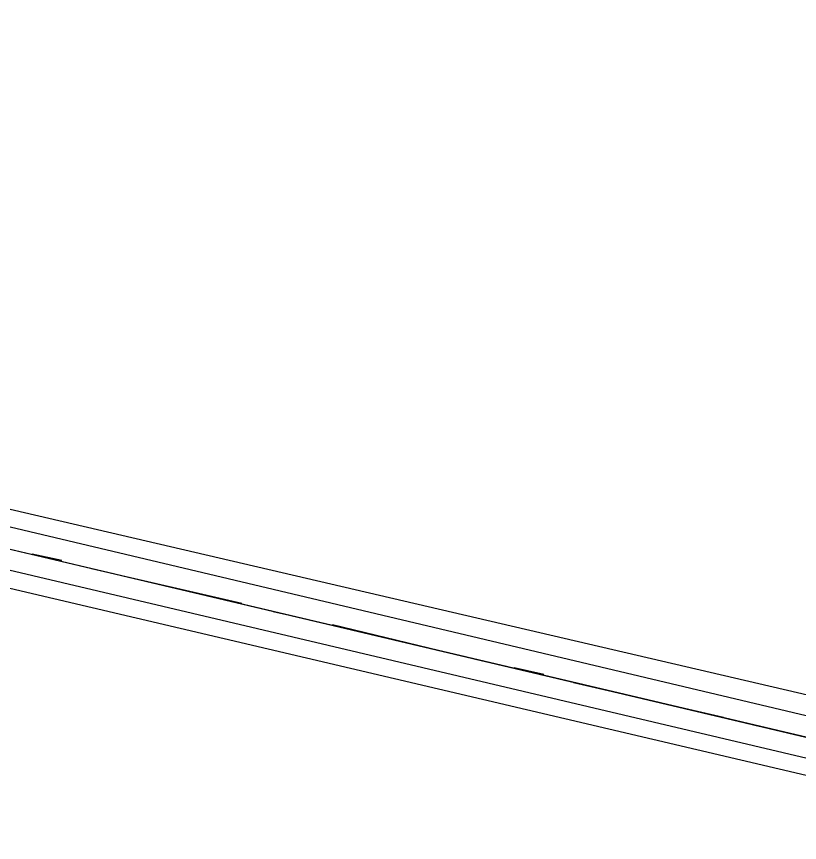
# Model space of a CAD drawing. Header units: feet. Extents: x -84 to 198, y -22 to 181.
# Drawn here: x 120.19 to 126.52, y 72.87 to 79.54 of the extents above; entities that cross this region are included whole.
import ezdxf

# ---------------------------------------------------------------- set-up
doc = ezdxf.new("R2010")
doc.units = ezdxf.units.FT
doc.layers.add('A-AREA-UNIDAD', color=30, linetype='CONTINUOUS')
doc.layers.add('A-LINEA', color=7, linetype='CONTINUOUS')

msp = doc.modelspace()

# ---------------------------------------------------------------- linework, layer by layer
at = {"layer": 'A-AREA-UNIDAD'}
for points in [[(66.752, 88.3733), (101.088, 80.2133), (101.408, 80.2133), (101.632, 80.48), (104, 79.9289), (104.352, 79.68), (104.24, 79.2889), (105.312, 79.2533), (117.472, 76.3733), (117.568, 75.9644), (118.96, 75.84), (129.568, 73.3689), (129.6, 73.12), (130.8, 76.7289), (132.288, 79.8933), (134.16, 82.8444), (137.952, 87.8044)], [(106.912, 44.2844), (118.752, 41.44), (119.808, 41.4044), (119.84, 40.32), (119.392, 38.56), (125.872, 37.0489), (126.032, 36.8), (128.192, 40.8), (129.792, 45.4933), (130.48, 49.2444), (130.64, 53.8844), (130.32, 57.0844), (129.28, 61.8489), (128.928, 64.9244), (128.992, 69.2444), (129.6, 72.8889), (128.8, 72.8889), (118.048, 75.4133), (118, 75.6444), (117.472, 75.7689), (116.24, 75.68), (104.08, 78.5244)]]:
    msp.add_lwpolyline(points, dxfattribs=at)
at = {"layer": 'A-LINEA'}
for p, q in [((118.24, 75.8711), (129.4933, 73.2044)), ((129.9467, 72.9244), (118.2, 75.6978)), ((118.16, 75.5378), (129.4133, 72.8844)), ((120.32, 75.2044), (120.56, 75.1511)), ((120.8, 75.0844), (122.0133, 74.8044)), ((122.2667, 74.7378), (122.5067, 74.6844)), ((122.7467, 74.6311), (123.96, 74.3378)), ((124.2133, 74.2844), (124.4533, 74.2311)), ((124.6933, 74.1644), (125.9067, 73.8844)), ((126.16, 73.8178), (126.4, 73.7644))]:
    msp.add_line(p, q, dxfattribs=at)
msp.add_lwpolyline([(142.72, 107.0711), (135.88, 108.6844), (131.36, 89.5511), (124.5867, 91.1511), (124.4, 90.3378), (121.8, 90.9511), (121.3333, 88.9511), (118.2, 75.6978), (129.9467, 72.9244)], dxfattribs=at)

doc.saveas('drawing.dxf')
